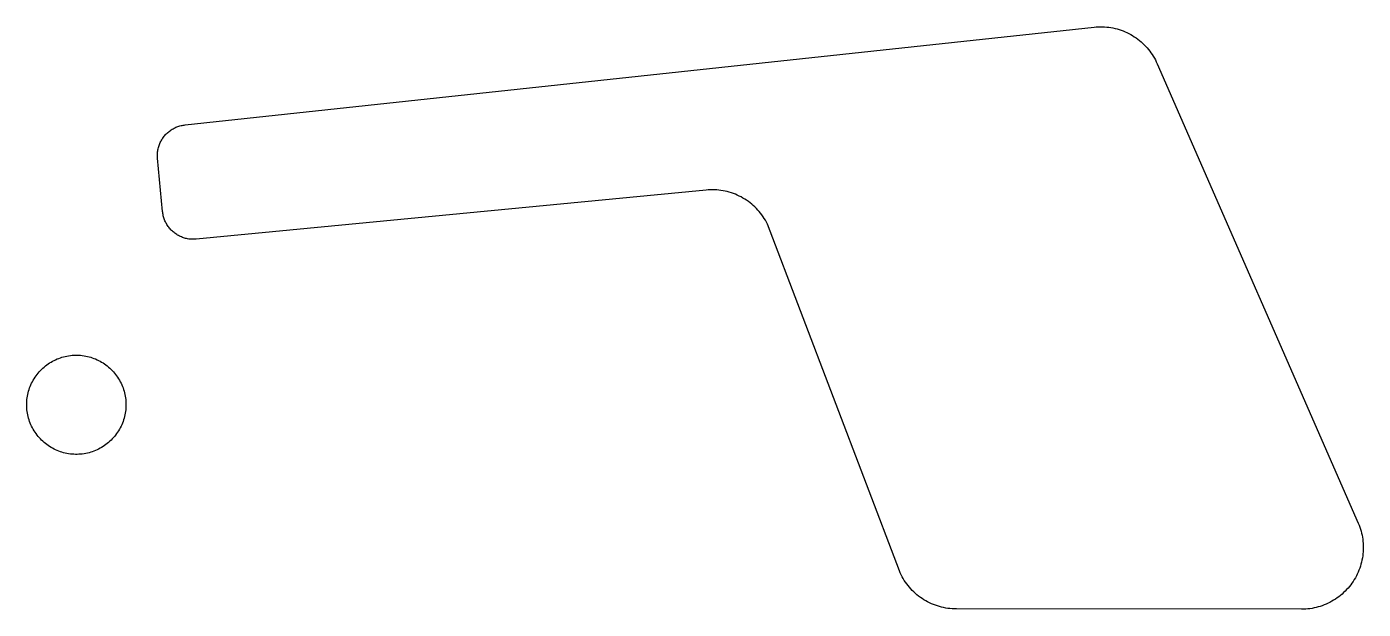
# Model space of a CAD drawing. Header units: millimetres. Extents: x 0 to 4030, y -54 to 2762.
# Drawn here: x 1841 to 1903, y 2108.2 to 2135.2 of the extents above; entities that cross this region are included whole.
import ezdxf

# ---------------------------------------------------------------- set-up
doc = ezdxf.new("R2010")
doc.units = ezdxf.units.MM
doc.header["$MEASUREMENT"] = 0
doc.layers.add('Utwórz2D linie widoczne', color=7, linetype='Continuous', true_color=0x000000)

msp = doc.modelspace()

# ---------------------------------------------------------------- linework, layer by layer
at = {"layer": 'Utwórz2D linie widoczne'}
for p, q in [((1848.315, 2130.689), (1890.513, 2135.229)), ((1890.513, 2135.229), (1890.61, 2135.238)), ((1890.61, 2135.238), (1890.708, 2135.243)), ((1890.708, 2135.243), (1890.806, 2135.245)), ((1890.806, 2135.245), (1890.904, 2135.244)), ((1890.904, 2135.244), (1891.002, 2135.239)), ((1891.002, 2135.239), (1891.1, 2135.232)), ((1891.1, 2135.232), (1891.197, 2135.22)), ((1891.197, 2135.22), (1891.294, 2135.206)), ((1891.294, 2135.206), (1891.39, 2135.188)), ((1891.39, 2135.188), (1891.486, 2135.167)), ((1891.486, 2135.167), (1891.581, 2135.142)), ((1891.581, 2135.142), (1891.675, 2135.115)), ((1891.675, 2135.115), (1891.768, 2135.084)), ((1891.768, 2135.084), (1891.86, 2135.05)), ((1891.86, 2135.05), (1891.951, 2135.013)), ((1891.951, 2135.013), (1892.04, 2134.972)), ((1892.04, 2134.972), (1892.128, 2134.929)), ((1892.128, 2134.929), (1892.214, 2134.883)), ((1892.214, 2134.883), (1892.299, 2134.834)), ((1892.299, 2134.834), (1892.382, 2134.782)), ((1892.382, 2134.782), (1892.464, 2134.727)), ((1892.464, 2134.727), (1892.543, 2134.669)), ((1892.543, 2134.669), (1892.62, 2134.609)), ((1892.62, 2134.609), (1892.695, 2134.546)), ((1892.695, 2134.546), (1892.768, 2134.481)), ((1892.768, 2134.481), (1892.839, 2134.413)), ((1892.839, 2134.413), (1892.907, 2134.342)), ((1892.907, 2134.342), (1892.973, 2134.27)), ((1892.973, 2134.27), (1893.037, 2134.195)), ((1893.037, 2134.195), (1893.097, 2134.118)), ((1893.097, 2134.118), (1893.156, 2134.039)), ((1893.156, 2134.039), (1893.211, 2133.959)), ((1893.211, 2133.959), (1893.264, 2133.876)), ((1893.264, 2133.876), (1893.313, 2133.791)), ((1893.313, 2133.791), (1893.36, 2133.705)), ((1893.36, 2133.705), (1893.404, 2133.618)), ((1893.404, 2133.618), (1893.445, 2133.529)), ((1893.445, 2133.529), (1902.783, 2112.197)), ((1847.585, 2130.403), (1847.625, 2130.432)), ((1847.625, 2130.432), (1847.666, 2130.46)), ((1847.666, 2130.46), (1847.708, 2130.487)), ((1847.708, 2130.487), (1847.75, 2130.512)), ((1847.75, 2130.512), (1847.794, 2130.535)), ((1847.794, 2130.535), (1847.839, 2130.557)), ((1847.839, 2130.557), (1847.884, 2130.578)), ((1847.884, 2130.578), (1847.93, 2130.597)), ((1847.93, 2130.597), (1847.976, 2130.614)), ((1847.976, 2130.614), (1848.024, 2130.63)), ((1848.024, 2130.63), (1848.071, 2130.644)), ((1848.071, 2130.644), (1848.119, 2130.656)), ((1848.119, 2130.656), (1848.168, 2130.667)), ((1848.168, 2130.667), (1848.217, 2130.676)), ((1848.217, 2130.676), (1848.266, 2130.683)), ((1848.266, 2130.683), (1848.315, 2130.689)), ((1847.114, 2129.775), (1847.133, 2129.821)), ((1847.133, 2129.821), (1847.153, 2129.866)), ((1847.153, 2129.866), (1847.175, 2129.911)), ((1847.175, 2129.911), (1847.198, 2129.955)), ((1847.198, 2129.955), (1847.223, 2129.998)), ((1847.223, 2129.998), (1847.249, 2130.04)), ((1847.249, 2130.04), (1847.276, 2130.081)), ((1847.276, 2130.081), (1847.306, 2130.121)), ((1847.306, 2130.121), (1847.336, 2130.161)), ((1847.336, 2130.161), (1847.368, 2130.199)), ((1847.368, 2130.199), (1847.401, 2130.236)), ((1847.401, 2130.236), (1847.435, 2130.272)), ((1847.435, 2130.272), (1847.471, 2130.306)), ((1847.471, 2130.306), (1847.508, 2130.34)), ((1847.508, 2130.34), (1847.546, 2130.372)), ((1847.546, 2130.372), (1847.585, 2130.403)), ((1847.02, 2129.289), (1847.022, 2129.339)), ((1847.02, 2129.24), (1847.02, 2129.289)), ((1847.021, 2129.19), (1847.02, 2129.24)), ((1847.025, 2129.14), (1847.021, 2129.19)), ((1847.022, 2129.339), (1847.025, 2129.389)), ((1847.025, 2129.389), (1847.03, 2129.438)), ((1847.03, 2129.438), (1847.037, 2129.487)), ((1847.037, 2129.487), (1847.046, 2129.536)), ((1847.046, 2129.536), (1847.056, 2129.585)), ((1847.056, 2129.585), (1847.068, 2129.633)), ((1847.068, 2129.633), (1847.082, 2129.681)), ((1847.082, 2129.681), (1847.097, 2129.728)), ((1847.097, 2129.728), (1847.114, 2129.775)), ((1847.263, 2126.673), (1847.025, 2129.14)), ((1872.501, 2127.667), (1848.827, 2125.384)), ((1872.6, 2127.675), (1872.501, 2127.667)), ((1872.699, 2127.679), (1872.6, 2127.675)), ((1872.797, 2127.68), (1872.699, 2127.679)), ((1872.896, 2127.677), (1872.797, 2127.68)), ((1872.995, 2127.672), (1872.896, 2127.677)), ((1873.093, 2127.662), (1872.995, 2127.672)), ((1873.191, 2127.65), (1873.093, 2127.662)), ((1873.289, 2127.634), (1873.191, 2127.65)), ((1873.386, 2127.614), (1873.289, 2127.634)), ((1873.482, 2127.592), (1873.386, 2127.614)), ((1873.577, 2127.566), (1873.482, 2127.592)), ((1873.672, 2127.537), (1873.577, 2127.566)), ((1873.765, 2127.504), (1873.672, 2127.537)), ((1873.857, 2127.468), (1873.765, 2127.504)), ((1873.948, 2127.429), (1873.857, 2127.468)), ((1874.038, 2127.388), (1873.948, 2127.429)), ((1874.126, 2127.343), (1874.038, 2127.388)), ((1874.212, 2127.294), (1874.126, 2127.343)), ((1874.297, 2127.244), (1874.212, 2127.294)), ((1874.38, 2127.19), (1874.297, 2127.244)), ((1874.461, 2127.133), (1874.38, 2127.19)), ((1874.54, 2127.074), (1874.461, 2127.133)), ((1874.616, 2127.011), (1874.54, 2127.074)), ((1874.691, 2126.947), (1874.616, 2127.011)), ((1874.763, 2126.879), (1874.691, 2126.947)), ((1874.834, 2126.81), (1874.763, 2126.879)), ((1874.901, 2126.738), (1874.834, 2126.81)), ((1874.966, 2126.663), (1874.901, 2126.738)), ((1847.268, 2126.624), (1847.263, 2126.673)), ((1847.276, 2126.574), (1847.268, 2126.624)), ((1847.285, 2126.525), (1847.276, 2126.574)), ((1847.296, 2126.476), (1847.285, 2126.525)), ((1847.308, 2126.428), (1847.296, 2126.476)), ((1847.322, 2126.38), (1847.308, 2126.428)), ((1847.338, 2126.332), (1847.322, 2126.38)), ((1847.356, 2126.285), (1847.338, 2126.332)), ((1847.375, 2126.239), (1847.356, 2126.285)), ((1847.396, 2126.194), (1847.375, 2126.239)), ((1847.418, 2126.149), (1847.396, 2126.194)), ((1847.442, 2126.105), (1847.418, 2126.149)), ((1847.467, 2126.062), (1847.442, 2126.105)), ((1875.029, 2126.587), (1874.966, 2126.663)), ((1875.088, 2126.508), (1875.029, 2126.587)), ((1875.145, 2126.427), (1875.088, 2126.508)), ((1875.2, 2126.344), (1875.145, 2126.427)), ((1875.251, 2126.26), (1875.2, 2126.344)), ((1875.299, 2126.174), (1875.251, 2126.26)), ((1875.345, 2126.086), (1875.299, 2126.174)), ((1881.474, 2109.988), (1875.345, 2126.086)), ((1847.494, 2126.02), (1847.467, 2126.062)), ((1847.522, 2125.978), (1847.494, 2126.02)), ((1847.552, 2125.938), (1847.522, 2125.978)), ((1847.583, 2125.899), (1847.552, 2125.938)), ((1847.616, 2125.861), (1847.583, 2125.899)), ((1847.65, 2125.824), (1847.616, 2125.861)), ((1847.685, 2125.789), (1847.65, 2125.824)), ((1847.721, 2125.754), (1847.685, 2125.789)), ((1847.759, 2125.721), (1847.721, 2125.754)), ((1847.797, 2125.689), (1847.759, 2125.721)), ((1847.837, 2125.659), (1847.797, 2125.689)), ((1847.878, 2125.63), (1847.837, 2125.659)), ((1847.919, 2125.602), (1847.878, 2125.63)), ((1847.962, 2125.576), (1847.919, 2125.602)), ((1848.005, 2125.551), (1847.962, 2125.576)), ((1848.05, 2125.528), (1848.005, 2125.551)), ((1848.095, 2125.507), (1848.05, 2125.528)), ((1848.141, 2125.487), (1848.095, 2125.507)), ((1848.187, 2125.468), (1848.141, 2125.487)), ((1848.235, 2125.452), (1848.187, 2125.468)), ((1848.282, 2125.437), (1848.235, 2125.452)), ((1848.33, 2125.423), (1848.282, 2125.437)), ((1848.379, 2125.412), (1848.33, 2125.423)), ((1848.428, 2125.402), (1848.379, 2125.412)), ((1848.477, 2125.393), (1848.428, 2125.402)), ((1848.527, 2125.387), (1848.477, 2125.393)), ((1848.577, 2125.382), (1848.527, 2125.387)), ((1848.627, 2125.379), (1848.577, 2125.382)), ((1848.677, 2125.378), (1848.627, 2125.379)), ((1848.727, 2125.378), (1848.677, 2125.378)), ((1848.777, 2125.38), (1848.727, 2125.378)), ((1848.827, 2125.384), (1848.777, 2125.38)), ((1842.442, 2119.854), (1842.517, 2119.881)), ((1842.517, 2119.881), (1842.593, 2119.905)), ((1842.593, 2119.905), (1842.669, 2119.927)), ((1842.669, 2119.927), (1842.746, 2119.946)), ((1842.746, 2119.946), (1842.824, 2119.962)), ((1842.824, 2119.962), (1842.902, 2119.976)), ((1842.902, 2119.976), (1842.981, 2119.987)), ((1842.981, 2119.987), (1843.06, 2119.995)), ((1843.06, 2119.995), (1843.14, 2120)), ((1843.14, 2120), (1843.219, 2120.003)), ((1843.219, 2120.003), (1843.299, 2120.003)), ((1843.299, 2120.003), (1843.378, 2120)), ((1843.378, 2120), (1843.457, 2119.995)), ((1843.457, 2119.995), (1843.536, 2119.987)), ((1843.536, 2119.987), (1843.615, 2119.976)), ((1843.615, 2119.976), (1843.693, 2119.962)), ((1843.693, 2119.962), (1843.771, 2119.946)), ((1843.771, 2119.946), (1843.848, 2119.927)), ((1843.848, 2119.927), (1843.925, 2119.905)), ((1843.925, 2119.905), (1844.001, 2119.881)), ((1844.001, 2119.881), (1844.076, 2119.854)), ((1841.535, 2119.227), (1841.589, 2119.286)), ((1841.589, 2119.286), (1841.644, 2119.343)), ((1841.644, 2119.343), (1841.702, 2119.397)), ((1841.702, 2119.397), (1841.761, 2119.45)), ((1841.761, 2119.45), (1841.823, 2119.501)), ((1841.823, 2119.501), (1841.886, 2119.549)), ((1841.886, 2119.549), (1841.95, 2119.596)), ((1841.95, 2119.596), (1842.017, 2119.64)), ((1842.017, 2119.64), (1842.084, 2119.681)), ((1842.084, 2119.681), (1842.153, 2119.721)), ((1842.153, 2119.721), (1842.224, 2119.758)), ((1842.224, 2119.758), (1842.295, 2119.792)), ((1842.295, 2119.792), (1842.368, 2119.824)), ((1842.368, 2119.824), (1842.442, 2119.854)), ((1844.076, 2119.854), (1844.149, 2119.824)), ((1844.149, 2119.824), (1844.222, 2119.792)), ((1844.222, 2119.792), (1844.294, 2119.758)), ((1844.294, 2119.758), (1844.364, 2119.721)), ((1844.364, 2119.721), (1844.433, 2119.681)), ((1844.433, 2119.681), (1844.501, 2119.64)), ((1844.501, 2119.64), (1844.567, 2119.596)), ((1844.567, 2119.596), (1844.632, 2119.549)), ((1844.632, 2119.549), (1844.695, 2119.501)), ((1844.695, 2119.501), (1844.756, 2119.45)), ((1844.756, 2119.45), (1844.816, 2119.397)), ((1844.816, 2119.397), (1844.873, 2119.343)), ((1844.873, 2119.343), (1844.929, 2119.286)), ((1844.929, 2119.286), (1844.983, 2119.227)), ((1841.12, 2118.554), (1841.15, 2118.627)), ((1841.15, 2118.627), (1841.184, 2118.699)), ((1841.184, 2118.699), (1841.219, 2118.77)), ((1841.219, 2118.77), (1841.258, 2118.84)), ((1841.258, 2118.84), (1841.298, 2118.909)), ((1841.298, 2118.909), (1841.341, 2118.976)), ((1841.341, 2118.976), (1841.386, 2119.041)), ((1841.386, 2119.041), (1841.434, 2119.105)), ((1841.434, 2119.105), (1841.483, 2119.167)), ((1841.483, 2119.167), (1841.535, 2119.227)), ((1844.983, 2119.227), (1845.034, 2119.167)), ((1845.034, 2119.167), (1845.084, 2119.105)), ((1845.084, 2119.105), (1845.131, 2119.041)), ((1845.131, 2119.041), (1845.177, 2118.976)), ((1845.177, 2118.976), (1845.219, 2118.909)), ((1845.219, 2118.909), (1845.26, 2118.84)), ((1845.26, 2118.84), (1845.298, 2118.77)), ((1845.298, 2118.77), (1845.334, 2118.699)), ((1845.334, 2118.699), (1845.367, 2118.627)), ((1845.367, 2118.627), (1845.398, 2118.554)), ((1840.968, 2117.938), (1840.978, 2118.017)), ((1840.978, 2118.017), (1840.99, 2118.096)), ((1840.99, 2118.096), (1841.005, 2118.174)), ((1841.005, 2118.174), (1841.023, 2118.251)), ((1841.023, 2118.251), (1841.043, 2118.328)), ((1841.043, 2118.328), (1841.066, 2118.404)), ((1841.066, 2118.404), (1841.091, 2118.48)), ((1841.091, 2118.48), (1841.12, 2118.554)), ((1845.398, 2118.554), (1845.426, 2118.48)), ((1845.426, 2118.48), (1845.452, 2118.404)), ((1845.452, 2118.404), (1845.475, 2118.328)), ((1845.475, 2118.328), (1845.495, 2118.251)), ((1845.495, 2118.251), (1845.513, 2118.174)), ((1845.513, 2118.174), (1845.528, 2118.096)), ((1845.528, 2118.096), (1845.54, 2118.017)), ((1845.54, 2118.017), (1845.55, 2117.938)), ((1840.956, 2117.7), (1840.957, 2117.78)), ((1840.957, 2117.621), (1840.956, 2117.7)), ((1840.957, 2117.78), (1840.961, 2117.859)), ((1840.961, 2117.541), (1840.957, 2117.621)), ((1840.961, 2117.859), (1840.968, 2117.938)), ((1840.968, 2117.462), (1840.961, 2117.541)), ((1840.978, 2117.383), (1840.968, 2117.462)), ((1840.99, 2117.305), (1840.978, 2117.383)), ((1845.54, 2117.383), (1845.528, 2117.305)), ((1845.55, 2117.462), (1845.54, 2117.383)), ((1845.55, 2117.938), (1845.556, 2117.859)), ((1845.556, 2117.541), (1845.55, 2117.462)), ((1845.556, 2117.859), (1845.561, 2117.78)), ((1845.561, 2117.621), (1845.556, 2117.541)), ((1845.561, 2117.78), (1845.562, 2117.7)), ((1845.562, 2117.7), (1845.561, 2117.621)), ((1841.005, 2117.226), (1840.99, 2117.305)), ((1841.023, 2117.149), (1841.005, 2117.226)), ((1841.043, 2117.072), (1841.023, 2117.149)), ((1841.066, 2116.996), (1841.043, 2117.072)), ((1841.091, 2116.921), (1841.066, 2116.996)), ((1841.12, 2116.846), (1841.091, 2116.921)), ((1841.15, 2116.773), (1841.12, 2116.846)), ((1841.184, 2116.701), (1841.15, 2116.773)), ((1845.367, 2116.773), (1845.334, 2116.701)), ((1845.398, 2116.846), (1845.367, 2116.773)), ((1845.426, 2116.921), (1845.398, 2116.846)), ((1845.452, 2116.996), (1845.426, 2116.921)), ((1845.475, 2117.072), (1845.452, 2116.996)), ((1845.495, 2117.149), (1845.475, 2117.072)), ((1845.513, 2117.226), (1845.495, 2117.149)), ((1845.528, 2117.305), (1845.513, 2117.226)), ((1841.219, 2116.63), (1841.184, 2116.701)), ((1841.258, 2116.56), (1841.219, 2116.63)), ((1841.298, 2116.492), (1841.258, 2116.56)), ((1841.341, 2116.425), (1841.298, 2116.492)), ((1841.386, 2116.359), (1841.341, 2116.425)), ((1841.434, 2116.295), (1841.386, 2116.359)), ((1841.483, 2116.233), (1841.434, 2116.295)), ((1841.535, 2116.173), (1841.483, 2116.233)), ((1841.589, 2116.114), (1841.535, 2116.173)), ((1844.983, 2116.173), (1844.929, 2116.114)), ((1845.034, 2116.233), (1844.983, 2116.173)), ((1845.084, 2116.295), (1845.034, 2116.233)), ((1845.131, 2116.359), (1845.084, 2116.295)), ((1845.177, 2116.425), (1845.131, 2116.359)), ((1845.219, 2116.492), (1845.177, 2116.425)), ((1845.26, 2116.56), (1845.219, 2116.492)), ((1845.298, 2116.63), (1845.26, 2116.56)), ((1845.334, 2116.701), (1845.298, 2116.63)), ((1841.644, 2116.058), (1841.589, 2116.114)), ((1841.702, 2116.003), (1841.644, 2116.058)), ((1841.761, 2115.95), (1841.702, 2116.003)), ((1841.823, 2115.899), (1841.761, 2115.95)), ((1841.886, 2115.851), (1841.823, 2115.899)), ((1841.95, 2115.805), (1841.886, 2115.851)), ((1842.017, 2115.761), (1841.95, 2115.805)), ((1842.084, 2115.719), (1842.017, 2115.761)), ((1842.153, 2115.68), (1842.084, 2115.719)), ((1842.224, 2115.643), (1842.153, 2115.68)), ((1842.295, 2115.608), (1842.224, 2115.643)), ((1842.368, 2115.576), (1842.295, 2115.608)), ((1842.442, 2115.547), (1842.368, 2115.576)), ((1842.517, 2115.52), (1842.442, 2115.547)), ((1842.593, 2115.495), (1842.517, 2115.52)), ((1844.001, 2115.52), (1843.925, 2115.495)), ((1844.076, 2115.547), (1844.001, 2115.52)), ((1844.149, 2115.576), (1844.076, 2115.547)), ((1844.222, 2115.608), (1844.149, 2115.576)), ((1844.294, 2115.643), (1844.222, 2115.608)), ((1844.364, 2115.68), (1844.294, 2115.643)), ((1844.433, 2115.719), (1844.364, 2115.68)), ((1844.501, 2115.761), (1844.433, 2115.719)), ((1844.567, 2115.805), (1844.501, 2115.761)), ((1844.632, 2115.851), (1844.567, 2115.805)), ((1844.695, 2115.899), (1844.632, 2115.851)), ((1844.756, 2115.95), (1844.695, 2115.899)), ((1844.816, 2116.003), (1844.756, 2115.95)), ((1844.873, 2116.058), (1844.816, 2116.003)), ((1844.929, 2116.114), (1844.873, 2116.058)), ((1842.669, 2115.474), (1842.593, 2115.495)), ((1842.746, 2115.455), (1842.669, 2115.474)), ((1842.824, 2115.438), (1842.746, 2115.455)), ((1842.902, 2115.425), (1842.824, 2115.438)), ((1842.981, 2115.414), (1842.902, 2115.425)), ((1843.06, 2115.406), (1842.981, 2115.414)), ((1843.14, 2115.4), (1843.06, 2115.406)), ((1843.219, 2115.397), (1843.14, 2115.4)), ((1843.299, 2115.397), (1843.219, 2115.397)), ((1843.378, 2115.4), (1843.299, 2115.397)), ((1843.457, 2115.406), (1843.378, 2115.4)), ((1843.536, 2115.414), (1843.457, 2115.406)), ((1843.615, 2115.425), (1843.536, 2115.414)), ((1843.693, 2115.438), (1843.615, 2115.425)), ((1843.771, 2115.455), (1843.693, 2115.438)), ((1843.848, 2115.474), (1843.771, 2115.455)), ((1843.925, 2115.495), (1843.848, 2115.474)), ((1902.783, 2112.197), (1902.819, 2112.108)), ((1902.819, 2112.108), (1902.853, 2112.017)), ((1902.853, 2112.017), (1902.883, 2111.926)), ((1902.883, 2111.926), (1902.91, 2111.834)), ((1902.91, 2111.834), (1902.934, 2111.741)), ((1902.934, 2111.741), (1902.954, 2111.647)), ((1902.954, 2111.647), (1902.972, 2111.552)), ((1902.972, 2111.552), (1902.987, 2111.457)), ((1902.987, 2111.457), (1902.998, 2111.362)), ((1902.998, 2111.362), (1903.006, 2111.266)), ((1903.006, 2111.266), (1903.011, 2111.17)), ((1903.011, 2111.17), (1903.012, 2111.074)), ((1902.971, 2110.587), (1902.952, 2110.491)), ((1902.986, 2110.684), (1902.971, 2110.587)), ((1902.997, 2110.781), (1902.986, 2110.684)), ((1903.006, 2110.878), (1902.997, 2110.781)), ((1903.011, 2110.976), (1903.006, 2110.878)), ((1903.012, 2111.074), (1903.011, 2110.976)), ((1881.514, 2109.897), (1881.474, 2109.988)), ((1902.775, 2109.932), (1902.735, 2109.843)), ((1902.812, 2110.022), (1902.775, 2109.932)), ((1902.847, 2110.114), (1902.812, 2110.022)), ((1902.878, 2110.207), (1902.847, 2110.114)), ((1902.906, 2110.301), (1902.878, 2110.207)), ((1902.931, 2110.395), (1902.906, 2110.301)), ((1902.952, 2110.491), (1902.931, 2110.395)), ((1881.557, 2109.808), (1881.514, 2109.897)), ((1881.603, 2109.72), (1881.557, 2109.808)), ((1881.651, 2109.633), (1881.603, 2109.72)), ((1881.703, 2109.549), (1881.651, 2109.633)), ((1881.758, 2109.466), (1881.703, 2109.549)), ((1881.815, 2109.385), (1881.758, 2109.466)), ((1881.875, 2109.306), (1881.815, 2109.385)), ((1902.43, 2109.342), (1902.369, 2109.265)), ((1902.488, 2109.421), (1902.43, 2109.342)), ((1902.543, 2109.502), (1902.488, 2109.421)), ((1902.595, 2109.585), (1902.543, 2109.502)), ((1902.644, 2109.669), (1902.595, 2109.585)), ((1902.691, 2109.755), (1902.644, 2109.669)), ((1902.735, 2109.843), (1902.691, 2109.755)), ((1881.938, 2109.23), (1881.875, 2109.306)), ((1882.004, 2109.155), (1881.938, 2109.23)), ((1882.072, 2109.083), (1882.004, 2109.155)), ((1882.143, 2109.013), (1882.072, 2109.083)), ((1882.216, 2108.946), (1882.143, 2109.013)), ((1882.291, 2108.881), (1882.216, 2108.946)), ((1882.368, 2108.819), (1882.291, 2108.881)), ((1882.448, 2108.76), (1882.368, 2108.819)), ((1882.529, 2108.703), (1882.448, 2108.76)), ((1882.613, 2108.65), (1882.529, 2108.703)), ((1901.799, 2108.732), (1901.718, 2108.677)), ((1901.878, 2108.79), (1901.799, 2108.732)), ((1901.955, 2108.851), (1901.878, 2108.79)), ((1902.03, 2108.914), (1901.955, 2108.851)), ((1902.102, 2108.979), (1902.03, 2108.914)), ((1902.173, 2109.047), (1902.102, 2108.979)), ((1902.241, 2109.118), (1902.173, 2109.047)), ((1902.306, 2109.19), (1902.241, 2109.118)), ((1902.369, 2109.265), (1902.306, 2109.19)), ((1882.698, 2108.599), (1882.613, 2108.65)), ((1882.785, 2108.551), (1882.698, 2108.599)), ((1882.873, 2108.506), (1882.785, 2108.551)), ((1882.963, 2108.465), (1882.873, 2108.506)), ((1883.055, 2108.426), (1882.963, 2108.465)), ((1883.147, 2108.391), (1883.055, 2108.426)), ((1883.241, 2108.359), (1883.147, 2108.391)), ((1883.336, 2108.33), (1883.241, 2108.359)), ((1883.432, 2108.304), (1883.336, 2108.33)), ((1883.529, 2108.282), (1883.432, 2108.304)), ((1883.626, 2108.263), (1883.529, 2108.282)), ((1883.724, 2108.248), (1883.626, 2108.263)), ((1883.823, 2108.236), (1883.724, 2108.248)), ((1883.921, 2108.227), (1883.823, 2108.236)), ((1884.021, 2108.222), (1883.921, 2108.227)), ((1884.12, 2108.22), (1884.021, 2108.222)), ((1900.146, 2108.208), (1884.12, 2108.22)), ((1900.244, 2108.209), (1900.146, 2108.208)), ((1900.342, 2108.214), (1900.244, 2108.209)), ((1900.439, 2108.223), (1900.342, 2108.214)), ((1900.536, 2108.234), (1900.439, 2108.223)), ((1900.633, 2108.249), (1900.536, 2108.234)), ((1900.729, 2108.268), (1900.633, 2108.249)), ((1900.825, 2108.289), (1900.729, 2108.268)), ((1900.919, 2108.314), (1900.825, 2108.289)), ((1901.013, 2108.342), (1900.919, 2108.314)), ((1901.106, 2108.373), (1901.013, 2108.342)), ((1901.198, 2108.407), (1901.106, 2108.373)), ((1901.288, 2108.445), (1901.198, 2108.407)), ((1901.377, 2108.485), (1901.288, 2108.445)), ((1901.465, 2108.529), (1901.377, 2108.485)), ((1901.551, 2108.576), (1901.465, 2108.529)), ((1901.635, 2108.625), (1901.551, 2108.576)), ((1901.718, 2108.677), (1901.635, 2108.625))]:
    msp.add_line(p, q, dxfattribs=at)

doc.saveas('drawing.dxf')
